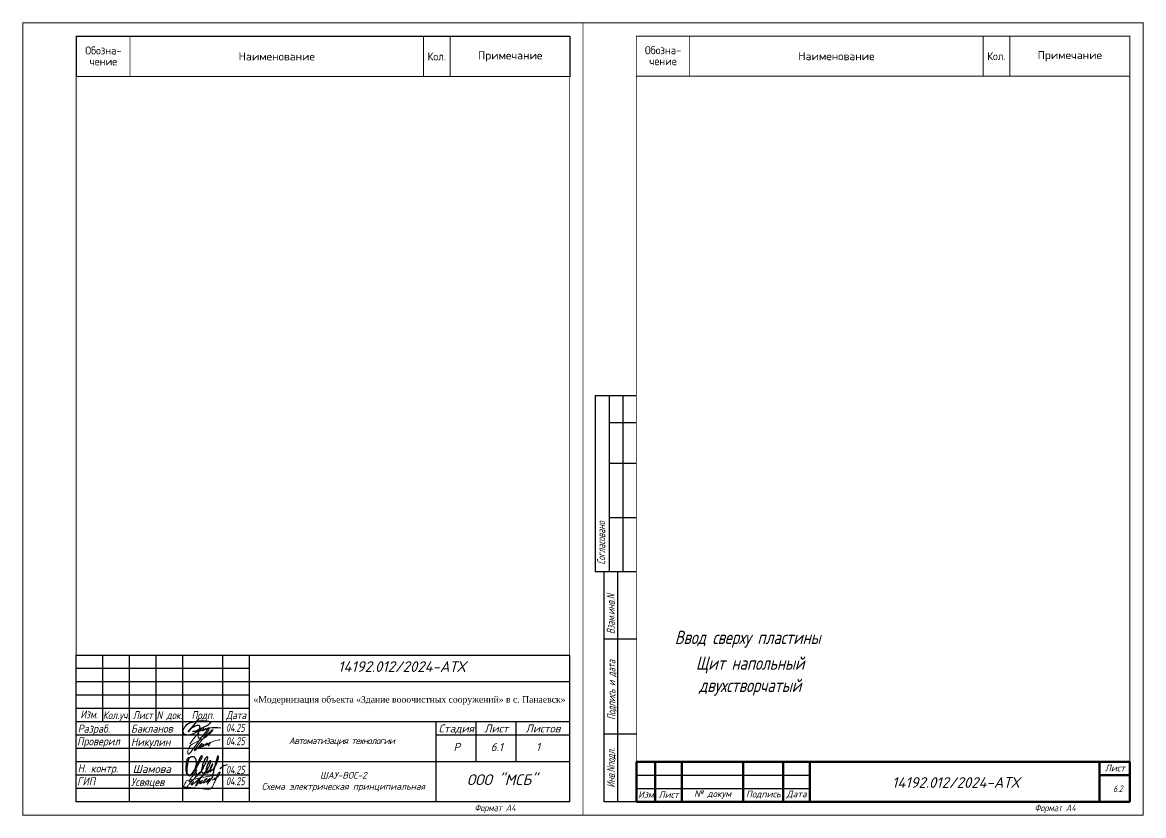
# Model space of a CAD drawing. Header units: millimetres. Extents: x 1463 to 10524, y 7125 to 13164.
# Drawn here: x 3428.3 to 3848.6, y 9093.6 to 9390.9 of the extents above; entities that cross this region are included whole.
import ezdxf
from ezdxf.enums import TextEntityAlignment as Align

# ---------------------------------------------------------------- set-up
doc = ezdxf.new("R2010")
doc.units = ezdxf.units.MM
doc.header["$LTSCALE"] = 4
doc.linetypes.add('SolidLine', pattern=[0])
for name, color, linetype, lineweight in [('RAMKA', 7, 'Continuous', 25), ('SHTAMP', 7, 'SolidLine', 25), ('Логотип', 7, 'Continuous', 20), ('Основеая', 5, 'Continuous', 60)]:
    doc.layers.add(name, color=color, linetype=linetype, lineweight=lineweight)
for name, color, linetype in [('SYMS', 7, 'Continuous'), ('Вспомогательная', 1, 'Continuous'), ('Текст', 2, 'Continuous')]:
    doc.layers.add(name, color=color, linetype=linetype)
doc.styles.add('COTES', font='cs_gost2304.shx', dxfattribs={"width": 0.75, "oblique": 15})
doc.styles.add('Geniso25.100.15', font='geniso.shx', dxfattribs={"oblique": 15, "height": 2.5})
doc.styles.add('ISOCPEUR', font='isocpeui.ttf')
doc.styles.add('Simplex30.100.00', font='simplex.shx', dxfattribs={"height": 3})
doc.styles.add('ГОСТ', font='isocpeur.ttf', dxfattribs={"oblique": 15})
doc.styles.add('Стиль мой-1', font='GOST_A.TTF', dxfattribs={"width": 0.85, "oblique": 15, "height": 2.5})

# ---------------------------------------------------------------- blocks, each defined once
blk = doc.blocks.new('*U12')
at = {"color": 0, "linetype": 'Continuous', "lineweight": -2, "const_width": 0.3}
blk.add_lwpolyline([(0, -15), (185, -15), (185, 0), (0, 0)], close=True, dxfattribs=at)
at = {"color": 0, "linetype": 'Continuous', "lineweight": -2, "ltscale": 0.85, "const_width": 0.3}
for points in [[(20, 0), (20, -15)], [(130, 0), (130, -15)], [(140, 0), (140, -15)]]:
    blk.add_lwpolyline(points, dxfattribs=at)
at = {"color": 0, "linetype": 'Continuous', "ltscale": 10, "style": 'Simplex30.100.00', "width": 0.9}
for s, p in [('Обозна-', (10, -5.26)), ('Кол.', (135, -7.5)), ('чение', (10, -9.37))]:
    blk.add_text(s, height=3, dxfattribs=at).set_placement(p, align=Align.MIDDLE)
at = {"color": 0, "linetype": 'Continuous', "ltscale": 10, "style": 'Simplex30.100.00'}
for s, p in [('Наименование', (75, -7.5)), ('Примечание', (162.5, -7.5))]:
    blk.add_text(s, height=3, dxfattribs=at).set_placement(p, align=Align.MIDDLE)
blk = doc.blocks.new('Формат А4')
at = {"color": 0, "linetype": 'Continuous', "const_width": 0.3}
for points in [[(0, 0), (210, 0), (210, -297), (0, -297)], [(20, -292), (20, -5), (205, -5), (205, -292)]]:
    blk.add_lwpolyline(points, close=True, dxfattribs=at)
at = {"color": 0, "linetype": 'Continuous', "style": 'Geniso25.100.15', "oblique": 15}
blk.add_text('Формат А4', height=2.5, dxfattribs=at).set_placement((177, -294.25), align=Align.MIDDLE_CENTER)
blk = doc.blocks.new('A$C67075CCA')
at = {"layer": 'Логотип', "color": 145, "lineweight": 15}
for points in [[(14.68, 5.88), (14.59, 5.72), (14.32, 5.54), (13.9, 5.39), (12.32, 5.25), (10.52, 5.01), (7.58, 4.53), (4.57, 3.92), (2.69, 3.51), (0.99, 3.21), (0.97, 3.2), (0.91, 3.09), (0.75, 2.64), (0.39, 2.01), (0.17, 1.5), (0, 1.08), (0.06, 0.83), (0.58, 0.87), (0.94, 0.82), (2.5, 0.66), (6.63, 0.27), (7.37, 0.17), (8.98, 0.01), (9.73, 0.04), (10.43, 0.44), (11, 1.49), (11.66, 2.81), (12.3, 4.37), (12.76, 5.66), (13.17, 6.18), (13.37, 6.43), (13.51, 6.47), (13.61, 6.44), (13.65, 6.35), (13.6, 6.17), (13.32, 5.44), (12.94, 4.91), (12.31, 4.31), (12.02, 4.04), (11.74, 3.86), (11.47, 3.65), (11.51, 3.77), (11.6, 3.93), (11.7, 4.03), (11.81, 4.16), (11.84, 4.27), (11.84, 4.31), (11.73, 4.27), (11.59, 4.09), (11.5, 3.97), (11.22, 3.77), (11.07, 3.64), (10.85, 3.5), (10.75, 3.43)], [(4.88, 7.15), (4.1, 5.86), (2.99, 4.52), (2.4, 3.68), (2.24, 3.43), (2.06, 3.04), (2.09, 2.83), (2.4, 2.91), (3.21, 3.31), (4.29, 4.43), (5.38, 5.75), (5.81, 6.13), (6.33, 6.54), (6.55, 6.54), (5.84, 5.79), (5.18, 5.15), (4.56, 4.72)], [(3.85, 2.96), (3.53, 2.68), (3.08, 2.24), (2.83, 1.9), (2.75, 1.71), (2.79, 1.65), (2.95, 1.64), (3.35, 1.85), (4.3, 2.56), (5.36, 3.53), (7.27, 5.24), (8.03, 6.02), (8.99, 6.81), (9.2, 6.98), (9.24, 7.01), (9.25, 6.99), (9.21, 6.9), (8.53, 6.44), (7.95, 5.92), (7.42, 5.36), (7.06, 5), (6.35, 4.19), (5.74, 3.39), (5.13, 2.67), (4.85, 2.31), (4.82, 2.18), (5.11, 2.48), (5.52, 3.04), (5.85, 3.26), (6, 3.24), (6, 3.11), (5.91, 2.85), (5.34, 2.13), (5.01, 1.71), (4.71, 1.42), (4.56, 1.3), (4.41, 1.33), (4.46, 1.45), (4.98, 2.24), (5.36, 2.86), (5.72, 3.19), (5.88, 3.25), (6.02, 3.24), (6.01, 3.12), (5.9, 2.8), (5.69, 2.53), (6.01, 2.74), (6.37, 2.96), (6.66, 3.1), (6.9, 3.35), (7.01, 3.43), (6.51, 2.86), (6.32, 2.66), (6.17, 2.44), (6.09, 2.28), (6.13, 2.11), (6.38, 2.15), (6.94, 2.57), (7.7, 3.08), (8.14, 3.43), (8.54, 3.78), (8.69, 3.97), (8.74, 4.1), (8.74, 4.22), (8.66, 4.24), (8.5, 4.12), (8.16, 3.8), (7.63, 3.18), (7.39, 2.73), (7.35, 2.5), (7.41, 2.44), (7.86, 2.6), (8.91, 3.21), (9.49, 3.64), (9.77, 3.84), (9.86, 4.07), (9.83, 4.12), (9.5, 3.85), (9.17, 3.56), (8.65, 3.08), (8.43, 2.78), (8.45, 2.66), (8.58, 2.67), (8.85, 2.79), (9.04, 2.91), (9.31, 3.07), (10.08, 3.6), (10.49, 4.02), (10.78, 4.43), (10.95, 4.69), (10.77, 4.55), (10.55, 4.25), (9.5, 2.9), (8.83, 1.86)], [(0.98, 0.05), (0.95, 0.22), (1.03, 0.5), (1.34, 1.02), (2.08, 1.97), (2.48, 2.42), (3.02, 3.02), (3.29, 3.36), (3.48, 3.5)]]:
    blk.add_spline(points, degree=3, dxfattribs=at)
blk = doc.blocks.new('Подпись Шамова')
for points in [[(107, 385), (99, 387), (86, 381), (75, 364), (65, 338), (55, 284), (48, 215), (46, 134), (49, 94), (69, 32), (78, 25), (108, 14), (122, 16), (163, 38), (191, 65), (217, 102), (244, 149), (265, 206), (271, 234), (274, 270), (273, 296), (270, 326), (260, 362), (248, 381), (236, 397), (222, 405), (205, 412), (179, 412), (156, 407), (137, 399), (123, 385), (114, 371), (98, 331), (91, 301), (81, 261), (76, 231), (70, 193), (67, 137), (69, 83), (70, 67), (89, 27), (94, 19), (110, 10), (127, 5), (150, 12), (175, 30), (198, 55), (219, 84), (236, 110), (268, 163), (302, 226), (344, 304), (377, 367), (394, 404), (398, 416), (399, 425), (396, 432), (389, 435), (378, 433), (369, 421), (358, 404), (338, 370), (320, 333), (309, 305), (297, 272), (287, 240), (278, 206), (271, 180), (261, 145), (259, 113), (259, 82), (262, 59), (275, 38), (288, 31), (305, 31), (332, 50), (373, 98), (405, 145), (463, 257), (505, 345), (517, 386), (518, 400), (512, 408), (502, 408), (488, 402), (470, 383), (441, 337), (420, 290), (400, 227), (385, 162), (382, 113), (385, 91), (391, 76), (403, 65), (417, 60), (437, 65), (458, 84), (474, 100), (541, 197), (560, 241), (575, 291), (580, 316), (578, 325), (572, 328), (565, 327), (557, 322), (552, 313), (528, 278), (507, 242), (494, 202), (480, 149), (477, 118), (483, 84), (489, 70), (500, 65), (519, 68), (532, 83), (559, 113), (582, 150), (598, 184), (610, 219), (619, 246), (621, 253), (621, 257), (618, 258), (616, 256), (613, 251), (579, 193), (564, 154), (559, 123), (556, 100), (561, 94), (568, 93), (573, 95), (580, 98), (596, 116), (608, 140), (610, 143), (610, 138), (611, 130), (620, 131), (631, 140), (633, 149), (689, 232), (730, 320), (742, 387), (749, 421), (743, 428), (736, 429), (726, 426), (716, 410), (699, 343), (680, 266), (659, 194), (643, 127), (622, 22), (609, -30)], [(777, 150), (800, 186), (853, 220), (894, 238), (935, 243)]]:
    blk.add_open_spline(points, degree=3)
blk = doc.blocks.new('A$C29F847F9')
at = {"color": 152, "ltscale": 1.2, "true_color": 0x2776bb}
for points in [[(72.37, 39.99), (68.43, 34.92), (69.46, 36.25), (70.34, 36.77), (71.05, 37.19, -0.161841), (72.21, 37.44, -0.186099), (72.48, 37.3, -0.075514), (72.68, 36.98, -0.216259), (72.68, 36.26, -0.120334), (71.72, 35.04, -0.109582), (69.08, 33.77, -0.149262), (67.29, 33.89, -0.221189), (66.44, 34.77, -0.16991), (66.44, 35.31, -0.086161), (67.49, 37.2, -0.173054), (69.54, 38.45, -0.059791), (73.56, 39.07, -0.04244), (76.04, 38.93, -0.162135), (76.72, 38.52, -0.37027), (76.72, 38.26, -0.102303), (75.24, 37.11, -0.004186), (71.29, 35.23, -0.088346), (70.48, 35.01, -0.042303), (70.22, 35.01, -0.246683), (70.04, 35.13, -0.460105)], [(72.59, 36.07, 0.022452), (72.32, 35.71, 0.097345), (71.81, 35.01, 0.63499), (71.97, 34.88, -1.190143)], [(71.97, 34.88), (72.21, 34.98, 0.188512), (73.19, 35.92, 0.453926), (73.14, 36.03, 0.310824), (73.04, 36, -0.174295), (72.95, 35.95, 0.334422), (72.41, 35.32, 0.590758), (72.56, 35.23, 0.045009), (73.65, 35.7, 0.07665), (74.17, 35.97, 0.482644), (74.21, 36.09, 0.366251), (74.05, 36.04, 0.060409), (73.69, 35.56, 0.357599), (73.7, 35.41, 0.358337), (73.82, 35.4, -0.011147), (74.32, 35.73, -0.051922), (75.05, 36.13, -0.478557), (75.22, 35.99, -0.265314), (75.14, 35.79, 0.591196), (75.16, 35.65, 0.280952), (75.4, 35.76, -0.013193), (75.69, 36.03, -0.432577), (75.85, 35.95, -1.613204)], [(72.85, 36.14), (72.59, 36.07, 2.56207)], [(75.85, 35.95), (75.82, 36.07, -0.010959), (75.79, 36.2, -0.234724), (75.82, 36.33, -0.184073), (76.01, 36.42, -0.003337), (76.21, 36.44, -0.058082), (80.63, 36.46, 0.074997)]]:
    blk.add_lwpolyline(points, format="xyb", dxfattribs=at)
blk = doc.blocks.new('A$C79DB0C6F')
at = {"color": 152, "lineweight": 20, "true_color": 0x2956c7}
for points in [[(613, 746, -0.73312), (607, 741), (578, 719), (540, 673), (510, 639), (452, 562), (361, 439), (272, 310), (180, 180), (132, 119), (97, 71), (35, 2, -0.100988), (31, 1, -0.161834), (23, 1, -0.001469), (16, 3, -0.175359), (8, 9, -0.045194), (3, 19, -0.086422), (1, 31), (0, 75), (4, 97), (17, 132), (39, 191), (66, 238, -0.087354), (124, 286), (297, 376), (390, 422), (472, 467), (542, 515), (629, 585), (700, 662), (721, 689, 0.098126), (728, 705, 0.455827), (726, 708, 0.15115), (723, 707, 0.051196), (709, 698), (634, 638), (578, 590), (485, 496), (397, 395), (262, 219), (199, 130), (191, 107, 0.114927), (191, 102, 0.234495), (193, 99, 0.374813), (198, 100), (243, 133), (305, 192), (351, 233), (381, 260), (407, 288), (415, 299, 0.118842), (418, 307, 0.254739), (417, 310, 0.245642), (414, 310, 0.022403), (406, 305), (401, 300), (384, 285), (371, 271), (333, 222), (322, 200), (319, 187, 0.212582), (320, 178, 0.263419), (328, 175, 0.109136), (338, 178, -0.005821), (353, 187), (382, 210), (423, 243), (451, 265), (472, 282), (472, 282), (473, 283, 0.390176), (473, 285, 0.271409), (470, 286, 0.034608), (467, 285, 0.081315), (453, 276, 0.016447), (419, 244, 0.122885), (409, 227, 0.174246), (409, 222, 0.181996), (414, 216, 0.324797), (441, 221), (510, 263), (549, 296), (566, 313, 0.257376), (567, 320, 0.432429), (561, 323, 0.070085), (552, 319, 0.079528), (546, 313, 0.004304), (533, 298, -0.01347), (516, 277, 0.221294), (513, 266, 0.154784), (515, 262, 0.251335), (518, 261, 0.054773), (526, 263, 0.035588), (554, 277, -0.002299), (606, 309, 0.060578), (637, 333), (628, 324), (624, 300), (622, 262, -0.152366), (616, 250, -0.170899), (608, 245, -0.141236), (599, 245, -0.175613), (587, 254, -0.291557), (598, 278, 0.049563), (614, 289, -0.05737), (648, 319, -0.045914), (729, 368, -0.02907), (899, 411, -0.09752), (930, 409, -2.988942)], [(56, 303), (180, 453), (301, 609, -0.646336), (318, 605, -0.134175), (315, 574), (301, 515, 0.147399), (303, 488, 0.115209), (314, 470, 0.261253), (330, 466, 0.00194), (381, 479), (453, 526), (512, 572), (534, 596), (604, 693), (620, 736, 0.517761), (613, 746, -0.712166)]]:
    blk.add_lwpolyline(points, format="xyb", dxfattribs=at)

msp = doc.modelspace()

# ---------------------------------------------------------------- linework, layer by layer
at = {"color": 0, "lineweight": 30}
for p, q in [((3643, 9251.1), (3658.48, 9251.1)), ((3643, 9251.1), (3643, 9185.1)), ((3648.33, 9251.1), (3648.33, 9185.1)), ((3653.4, 9251.1), (3653.4, 9185.1)), ((3648.33, 9240.95), (3658.48, 9240.95)), ((3648.33, 9225.72), (3658.48, 9225.72)), ((3648.33, 9205.41), (3658.48, 9205.41)), ((3643, 9185.1), (3658.48, 9185.1)), ((3646.4, 9098.79), (3646.4, 9185.1)), ((3651.47, 9098.79), (3651.47, 9185.1)), ((3658.58, 9159.71), (3646.4, 9159.71)), ((3658.58, 9124.17), (3646.4, 9124.17))]:
    msp.add_line(p, q, dxfattribs=at)
msp.add_lwpolyline([(3658.58, 9098.79), (3646.4, 9098.79)], dxfattribs=at)
at = {"layer": 'SHTAMP', "color": 0}
for points in [[(3448.46, 9153.79), (3633.46, 9153.79), (3633.46, 9098.79), (3448.46, 9098.79), (3448.46, 9153.79)], [(3458.46, 9128.79), (3458.46, 9153.79)], [(3468.46, 9098.79), (3468.46, 9153.79)], [(3478.46, 9128.79), (3478.46, 9153.79)], [(3488.46, 9098.79), (3488.46, 9153.79)], [(3503.46, 9098.79), (3503.46, 9153.79)], [(3513.46, 9098.79), (3513.46, 9153.79)], [(3513.46, 9148.79), (3448.46, 9148.79)], [(3513.46, 9143.79), (3448.46, 9143.79)], [(3633.46, 9143.79), (3513.46, 9143.79)], [(3513.46, 9138.79), (3448.46, 9138.79)], [(3513.46, 9133.79), (3448.46, 9133.79)], [(3633.46, 9128.79), (3448.46, 9128.79)], [(3583.46, 9098.79), (3583.46, 9128.79)], [(3598.46, 9113.79), (3598.46, 9128.79)], [(3613.46, 9113.79), (3613.46, 9128.79)], [(3513.46, 9123.79), (3448.46, 9123.79)], [(3633.46, 9123.79), (3583.46, 9123.79)], [(3513.46, 9118.79), (3448.46, 9118.79)], [(3513.46, 9113.79), (3448.46, 9113.79)], [(3633.46, 9113.79), (3513.46, 9113.79)], [(3513.46, 9108.79), (3448.46, 9108.79)], [(3513.46, 9103.79), (3448.46, 9103.79)]]:
    msp.add_lwpolyline(points, dxfattribs=at)
at = {"layer": 'Вспомогательная', "color": 7}
for p, q in [((3658.46, 9108.79), (3723.46, 9108.79)), ((3658.46, 9103.79), (3723.46, 9103.79)), ((3658.46, 9098.79), (3723.46, 9098.79))]:
    msp.add_line(p, q, dxfattribs=at)
at = {"layer": 'Основеая', "color": 7}
for p, q in [((3658.46, 9113.79), (3658.46, 9098.79)), ((3843.46, 9113.79), (3658.46, 9113.79)), ((3665.46, 9113.79), (3665.46, 9098.79)), ((3675.46, 9113.79), (3675.46, 9098.79)), ((3698.46, 9113.79), (3698.46, 9098.79)), ((3713.46, 9113.79), (3713.46, 9098.79)), ((3723.46, 9113.79), (3723.46, 9098.79)), ((3832.03, 9113.79), (3832.03, 9098.79)), ((3843.46, 9113.79), (3843.46, 9098.79)), ((3832.03, 9108.8), (3843.46, 9108.8)), ((3843.46, 9098.79), (3658.46, 9098.79))]:
    msp.add_line(p, q, dxfattribs=at)

# ---------------------------------------------------------------- block references
for name, p in [('Формат А4', (3428.46, 9390.79)), ('Формат А4', (3638.46, 9390.79)), ('*U12', (3448.66, 9385.69)), ('*U12', (3658.46, 9385.79))]:
    msp.add_blockref(name, p)
at = {"ltscale": 1.2}
for name, p in [('A$C29F847F9', (3422.07, 9090.1)), ('A$C67075CCA', (3488.76, 9103.48))]:
    msp.add_blockref(name, p, dxfattribs=at)
for name, p, xscale, yscale, zscale in [('A$C79DB0C6F', (3490.28, 9116.65), 0.013, 0.013, 1.3), ('Подпись Шамова', (3488.76, 9108.48), 0.01754436356043352, 0.01754436356043352, 0.01754436356043352)]:
    msp.add_blockref(name, p, dxfattribs=dict(xscale=xscale, yscale=yscale, zscale=zscale))

# ---------------------------------------------------------------- texts
at = {"color": 7, "lineweight": 25, "insert": (3837.21, 9104.96), "char_height": 2.5, "attachment_point": 1, "style": 'Стиль мой-1'}
msp.add_mtext_dynamic_manual_height_columns('6.2', width=5.3031, gutter_width=12.5, heights=[0], dxfattribs=at)
at = {"layer": 'RAMKA', "color": 0, "style": 'COTES', "oblique": 15, "width": 0.75}
for s, p in [('Согласовано', (3646.78, 9187.74)), ('Взам.инв.N', (3650.37, 9161.66)), ('Подпись и дата', (3650.6, 9129.49)), ('Инв.Nподл.', (3650.4, 9104.07))]:
    msp.add_text(s, height=3, rotation=90, dxfattribs=at).set_placement(p)
at = {"layer": 'SHTAMP', "color": 0, "style": 'ISOCPEUR'}
for s, height, p in [('14192.012/2024-АТХ', 4, (3570.48, 9147.49)), ('Р', 3, (3591.16, 9117.85)), ('6.1', 3, (3606.16, 9117.85)), ('1', 3, (3621.63, 9117.85)), ('ООО "МСБ"', 4, (3608.12, 9105.09)), ('14192.012/2024-АТХ', 4, (3778.14, 9104.04))]:
    msp.add_text(s, height=height, dxfattribs=at).set_placement(p, align=Align.CENTER)
at = {"layer": 'SHTAMP', "color": 0, "style": 'ISOCPEUR', "width": 0.829916}
msp.add_text('Изм.', height=3, dxfattribs=at).set_placement((3450.04, 9130.1), (3456.61, 9130.1), align=Align.FIT)
at = {"layer": 'SHTAMP', "color": 0, "style": 'ISOCPEUR'}
for s, width, p in [('Кол.уч.', 0.829916, (3463.46, 9131.29)), ('Лист', 0.829916, (3473.46, 9131.29)), ('N док.', 0.829916, (3483.46, 9131.29)), ('Подп.', 0.829916, (3495.96, 9131.29)), ('Дата', 0.829916, (3508.46, 9131.29)), ('04.25', 0.7, (3508.16, 9126.53)), ('04.25', 0.7, (3508.16, 9121.53)), ('04.25', 0.7, (3508.16, 9110.79)), ('04.25', 0.7, (3508.16, 9106.53))]:
    msp.add_text(s, height=3, dxfattribs=dict(at, width=width)).set_placement(p, align=Align.MIDDLE_CENTER)
at = {"layer": 'SHTAMP', "color": 0, "style": 'ISOCPEUR', "width": 0.9}
for s, p in [('Разраб.', (3449.03, 9126.23)), ('Бакланов', (3469.03, 9126.23)), ('Никулин', (3469.03, 9121.23)), ('Н. контр.', (3449.03, 9111.33)), ('Усвяцев', (3469.03, 9106.23))]:
    msp.add_text(s, height=3, dxfattribs=at).set_placement(p, align=Align.MIDDLE_LEFT)
at = {"layer": 'SHTAMP', "color": 0, "style": 'ISOCPEUR'}
for s, p in [('Стадия', (3590.96, 9126.29)), ('Лист', (3605.96, 9126.29)), ('Листов', (3623.46, 9126.29))]:
    msp.add_text(s, height=3, dxfattribs=at).set_placement(p, align=Align.MIDDLE_CENTER)
at = {"layer": 'SHTAMP', "color": 0, "style": 'ISOCPEUR', "width": 0.9}
for s, p in [('Проверил', (3448.82, 9119.98)), ('ГИП', (3448.82, 9104.98))]:
    msp.add_text(s, height=3, dxfattribs=at).set_placement(p)
at = {"layer": 'SHTAMP', "color": 0, "attachment_point": 5, "style": 'ISOCPEUR'}
for s, insert, char_height, width in [('\\pxi1.0366;{\\fTimes New Roman|b0|i0|c204|p18;\\C256;«Модернизация объекта «Здание вооочистных сооружений» в с. Панаевск» }', (3572.16, 9136.81), 2.4, 122.4841), ('\\A1;{\\T0.9;Автоматизация технологии}', (3547.97, 9121.34), 2.5, 70.2979), ('\\A1;ШАУ-ВОС-2 \\PСхема электрическая принципиальная', (3548.63, 9106.32), 2.5, 70.3441)]:
    msp.add_mtext(s, dxfattribs=dict(at, insert=insert, char_height=char_height, width=width))
at = {"layer": 'SHTAMP', "color": 0, "insert": (3469.63, 9112.63), "char_height": 3, "width": 11.61, "attachment_point": 1, "line_spacing_factor": 1.022766, "style": 'ISOCPEUR'}
msp.add_mtext('\\pxt4.572,9.144,13.716,18.288,22.86,27.432,32.004,36.576,41.148,45.72,50.292,54.864,59.436,64.008,68.58,73.152,77.724,82.296,86.868,91.44,96.012,100.584,105.156,109.728,114.3,118.872,123.444,128.016,132.588,137.16,141.732,146.304;Шамова', dxfattribs=at)
at = {"layer": 'SYMS', "linetype": 'Continuous', "char_height": 5, "width": 74.5915, "attachment_point": 2}
for s, insert in [('{\\Fsimplex|c204;\\Q15;\\W0.75;\\C0;Ввод сверху пластины}', (3700.19, 9162.92)), ('{\\Fsimplex|c204;\\Q15;\\W0.75;\\C0;Щит напольный двухстворчатый }', (3701.08, 9153.28))]:
    msp.add_mtext(s, dxfattribs=dict(at, insert=insert))
at = {"layer": 'Текст', "color": 7, "char_height": 2.5, "style": 'ГОСТ'}
for s, insert, width, attachment_point in [('{\\fISOCPEUR|b0|i0|c204|p34;Лист}', (3841.63, 9111.46), 11.4585, 6), ('{\\fISOCPEUR|b0|i0|c204|p34;Изм}', (3662.06, 9101.52), 7, 5), ('{\\fISOCPEUR|b0|i0|c204|p34;Лист}', (3670.56, 9101.52), 10, 5), ('{\\fISOCPEUR|b0|i0|c204|p34;№ докум}', (3687.06, 9101.52), 23, 5), ('{\\fISOCPEUR|b0|i0|c204|p34;Подпись}', (3706.06, 9101.52), 15, 5), ('{\\fISOCPEUR|b0|i0|c204|p34;Дата}', (3718.56, 9101.52), 10, 5)]:
    msp.add_mtext(s, dxfattribs=dict(at, insert=insert, width=width, attachment_point=attachment_point))

doc.saveas('drawing.dxf')
